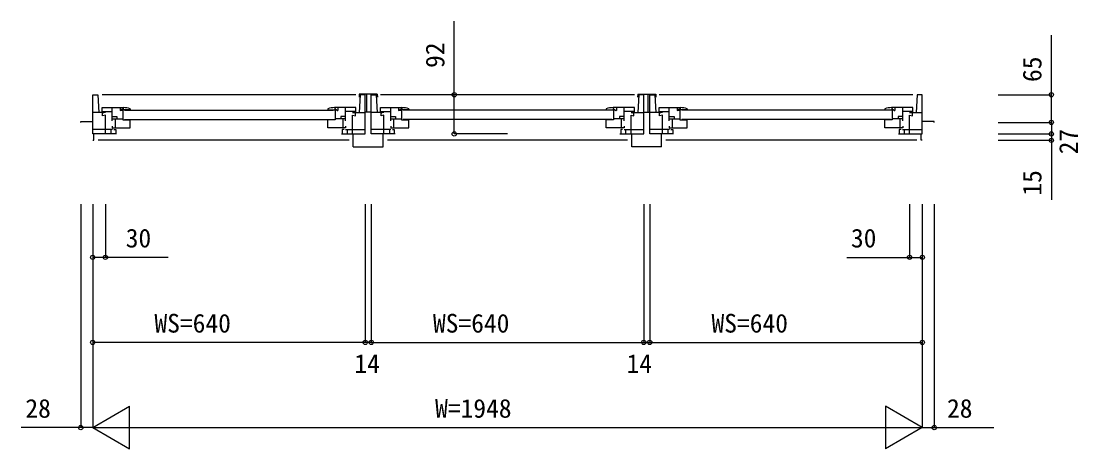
# Model space of a CAD drawing. Units: millimetres, scale not verified. Extents: x -13750 to 13750, y -10000 to 10000.
# Drawn here: x -5758 to -3277, y 3251 to 4256 of the extents above; entities that cross this region are included whole.
import ezdxf
from ezdxf.enums import TextEntityAlignment as Align

# ---------------------------------------------------------------- set-up
doc = ezdxf.new("R2010")
doc.units = ezdxf.units.MM
doc.header["$LTSCALE"] = 50
doc.layers.add('0-2_YKK_B1', color=4, linetype='Continuous')
doc.layers.add('0-6_YKK_N1', color=2, linetype='Continuous')
doc.styles.add('ＭＳ ゴシック', font='')
doc.styles.get('ＭＳ ゴシック').set_extended_font_data('MS Gothic')

msp = doc.modelspace()

# ---------------------------------------------------------------- linework, layer by layer
at = {"layer": '0-2_YKK_B1'}
for p, q in [((-5590, 3991.45), (-5590, 4083.45)), ((-4972, 4083.45), (-5568, 4083.45)), ((-4964, 4085.15), (-4964.61, 4078.15)), ((-4962, 4083.45), (-4964.2, 4041.45)), ((-4922, 4085.15), (-4964, 4085.15)), ((-4950, 4083.45), (-4962, 4083.45)), ((-4950, 3991.45), (-4950, 4083.45)), ((-4946.4, 4042.45), (-4946.4, 4085.15)), ((-4936, 3991.45), (-4936, 4083.45)), ((-4936, 4083.45), (-4924, 4083.45)), ((-4924, 4083.45), (-4921.8, 4041.45)), ((-4922, 4085.15), (-4921.39, 4078.15)), ((-4318, 4083.45), (-4914, 4083.45)), ((-4310, 4085.15), (-4310.61, 4078.15)), ((-4308, 4083.45), (-4310.2, 4041.45)), ((-4310, 4085.15), (-4268, 4085.15)), ((-4296, 4083.45), (-4308, 4083.45)), ((-4296, 3991.45), (-4296, 4083.45)), ((-4285.6, 4042.45), (-4285.6, 4085.15)), ((-4282, 3991.45), (-4282, 4083.45)), ((-4282, 4083.45), (-4270, 4083.45)), ((-4270, 4083.45), (-4267.8, 4041.45)), ((-4268, 4085.15), (-4267.39, 4078.15)), ((-3664, 4083.45), (-4260, 4083.45)), ((-3654, 4083.45), (-3656.2, 4041.45)), ((-3642, 4083.45), (-3654, 4083.45)), ((-3642, 3991.45), (-3642, 4083.45)), ((-5568, 4043.58), (-5568, 4053.45)), ((-5544, 4022.45), (-5544, 4053.45)), ((-5525.8, 4053.45), (-5525.8, 4046.25)), ((-5524.5, 4046.25), (-5525.5, 4046.25)), ((-5524, 4046.75), (-5524.5, 4046.25)), ((-5523.8, 4047.15), (-5524, 4046.75)), ((-5521.5, 4048.95), (-5523.8, 4047.15)), ((-5518.8, 4048.95), (-5521.5, 4048.95)), ((-5519, 4053.25), (-5518, 4053.25)), ((-5517.8, 4048.25), (-5518.8, 4048.95)), ((-5518.3, 4053.25), (-5518.3, 4048.6)), ((-5515, 4047.45), (-5025, 4047.45)), ((-5022.2, 4048.25), (-5021.2, 4048.95)), ((-5021, 4053.25), (-5022, 4053.25)), ((-5021.7, 4053.25), (-5021.7, 4048.6)), ((-5021.2, 4048.95), (-5018.5, 4048.95)), ((-5018.5, 4048.95), (-5016.2, 4047.15)), ((-5016.2, 4047.15), (-5016, 4046.75)), ((-5016, 4046.75), (-5015.5, 4046.25)), ((-5015.5, 4046.25), (-5014.5, 4046.25)), ((-5014.2, 4053.45), (-5014.2, 4046.25)), ((-4996, 4022.45), (-4996, 4053.45)), ((-4972, 4043.58), (-4972, 4053.45)), ((-4914, 4043.58), (-4914, 4053.45)), ((-4890, 4022.45), (-4890, 4053.45)), ((-4871.8, 4053.45), (-4871.8, 4046.25)), ((-4870.5, 4046.25), (-4871.5, 4046.25)), ((-4870, 4046.75), (-4870.5, 4046.25)), ((-4869.8, 4047.15), (-4870, 4046.75)), ((-4867.5, 4048.95), (-4869.8, 4047.15)), ((-4864.8, 4048.95), (-4867.5, 4048.95)), ((-4865, 4053.25), (-4864, 4053.25)), ((-4863.8, 4048.25), (-4864.8, 4048.95)), ((-4864.3, 4053.25), (-4864.3, 4048.6)), ((-4371, 4047.45), (-4861, 4047.45)), ((-4368.2, 4048.25), (-4367.2, 4048.95)), ((-4367, 4053.25), (-4368, 4053.25)), ((-4367.7, 4053.25), (-4367.7, 4048.6)), ((-4367.2, 4048.95), (-4364.5, 4048.95)), ((-4364.5, 4048.95), (-4362.2, 4047.15)), ((-4362.2, 4047.15), (-4362, 4046.75)), ((-4362, 4046.75), (-4361.5, 4046.25)), ((-4361.5, 4046.25), (-4360.5, 4046.25)), ((-4360.2, 4053.45), (-4360.2, 4046.25)), ((-4342, 4022.45), (-4342, 4053.45)), ((-4318, 4043.58), (-4318, 4053.45)), ((-4260, 4043.58), (-4260, 4053.45)), ((-4236, 4022.45), (-4236, 4053.45)), ((-4217.8, 4053.45), (-4217.8, 4046.25)), ((-4216.5, 4046.25), (-4217.5, 4046.25)), ((-4216, 4046.75), (-4216.5, 4046.25)), ((-4215.8, 4047.15), (-4216, 4046.75)), ((-4213.5, 4048.95), (-4215.8, 4047.15)), ((-4210.8, 4048.95), (-4213.5, 4048.95)), ((-4211, 4053.25), (-4210, 4053.25)), ((-4209.8, 4048.25), (-4210.8, 4048.95)), ((-4210.3, 4053.25), (-4210.3, 4048.6)), ((-3717, 4047.45), (-4207, 4047.45)), ((-3714.2, 4048.25), (-3713.2, 4048.95)), ((-3713, 4053.25), (-3714, 4053.25)), ((-3713.7, 4053.25), (-3713.7, 4048.6)), ((-3713.2, 4048.95), (-3710.5, 4048.95)), ((-3710.5, 4048.95), (-3708.2, 4047.15)), ((-3708.2, 4047.15), (-3708, 4046.75)), ((-3708, 4046.75), (-3707.5, 4046.25)), ((-3707.5, 4046.25), (-3706.5, 4046.25)), ((-3706.2, 4053.45), (-3706.2, 4046.25)), ((-3688, 4022.45), (-3688, 4053.45)), ((-3664, 4043.58), (-3664, 4053.45)), ((-5618, 4020.95), (-5590, 4020.95)), ((-5618, 4018.45), (-5618, 4020.95)), ((-5560, 4041.45), (-5590, 4041.45)), ((-5568.08, 4043.45), (-5568, 4043.58)), ((-5564.66, 4040.54), (-5568.08, 4043.45)), ((-5568, 4044.45), (-5544, 4044.45)), ((-5566.8, 4034.25), (-5566.8, 4041.45)), ((-5560, 4035.45), (-5566.8, 4034.25)), ((-5560, 3991.45), (-5560, 4035.45)), ((-5544, 4032.05), (-5533, 4032.05)), ((-5544, 4027.25), (-5519, 4027.25)), ((-5537.3, 4027.25), (-5537.3, 4005.45)), ((-5533, 4032.05), (-5533, 4027.25)), ((-5519, 4024.45), (-5502, 4024.45)), ((-5515, 4025.45), (-5025, 4025.45)), ((-5502, 4005.45), (-5502, 4025.45)), ((-5038, 4005.45), (-5038, 4025.45)), ((-5021, 4024.45), (-5038, 4024.45)), ((-4996, 4027.25), (-5021, 4027.25)), ((-5007, 4032.05), (-5007, 4027.25)), ((-4996, 4032.05), (-5007, 4032.05)), ((-5002.7, 4027.25), (-5002.7, 4005.45)), ((-4972, 4044.45), (-4996, 4044.45)), ((-4980, 4041.45), (-4950, 4041.45)), ((-4980, 3991.45), (-4980, 4035.45)), ((-4980, 4035.45), (-4973.2, 4034.25)), ((-4975.34, 4040.54), (-4971.92, 4043.45)), ((-4973.2, 4034.25), (-4973.2, 4041.45)), ((-4971.92, 4043.45), (-4972, 4043.58)), ((-4936, 4042.45), (-4950, 4042.45)), ((-4906, 4041.45), (-4936, 4041.45)), ((-4914.08, 4043.45), (-4914, 4043.58)), ((-4910.66, 4040.54), (-4914.08, 4043.45)), ((-4914, 4044.45), (-4890, 4044.45)), ((-4912.8, 4034.25), (-4912.8, 4041.45)), ((-4906, 4035.45), (-4912.8, 4034.25)), ((-4906, 3991.45), (-4906, 4035.45)), ((-4890, 4032.05), (-4879, 4032.05)), ((-4890, 4027.25), (-4865, 4027.25)), ((-4883.3, 4027.25), (-4883.3, 4005.45)), ((-4879, 4032.05), (-4879, 4027.25)), ((-4865, 4024.45), (-4848, 4024.45)), ((-4371, 4025.45), (-4861, 4025.45)), ((-4848, 4005.45), (-4848, 4025.45)), ((-4384, 4005.45), (-4384, 4025.45)), ((-4367, 4024.45), (-4384, 4024.45)), ((-4342, 4027.25), (-4367, 4027.25)), ((-4353, 4032.05), (-4353, 4027.25)), ((-4342, 4032.05), (-4353, 4032.05)), ((-4348.7, 4027.25), (-4348.7, 4005.45)), ((-4318, 4044.45), (-4342, 4044.45)), ((-4326, 4041.45), (-4296, 4041.45)), ((-4326, 3991.45), (-4326, 4035.45)), ((-4326, 4035.45), (-4319.2, 4034.25)), ((-4321.34, 4040.54), (-4317.92, 4043.45)), ((-4319.2, 4034.25), (-4319.2, 4041.45)), ((-4317.92, 4043.45), (-4318, 4043.58)), ((-4296, 4042.45), (-4282, 4042.45)), ((-4252, 4041.45), (-4282, 4041.45)), ((-4260.08, 4043.45), (-4260, 4043.58)), ((-4256.66, 4040.54), (-4260.08, 4043.45)), ((-4260, 4044.45), (-4236, 4044.45)), ((-4258.8, 4034.25), (-4258.8, 4041.45)), ((-4252, 4035.45), (-4258.8, 4034.25)), ((-4252, 3991.45), (-4252, 4035.45)), ((-4236, 4032.05), (-4225, 4032.05)), ((-4236, 4027.25), (-4211, 4027.25)), ((-4229.3, 4027.25), (-4229.3, 4005.45)), ((-4225, 4032.05), (-4225, 4027.25)), ((-4211, 4024.45), (-4194, 4024.45)), ((-3717, 4025.45), (-4207, 4025.45)), ((-4194, 4005.45), (-4194, 4025.45)), ((-3730, 4005.45), (-3730, 4025.45)), ((-3713, 4024.45), (-3730, 4024.45)), ((-3688, 4027.25), (-3713, 4027.25)), ((-3699, 4032.05), (-3699, 4027.25)), ((-3688, 4032.05), (-3699, 4032.05)), ((-3694.7, 4027.25), (-3694.7, 4005.45)), ((-3664, 4044.45), (-3688, 4044.45)), ((-3672, 4041.45), (-3642, 4041.45)), ((-3672, 3991.45), (-3672, 4035.45)), ((-3672, 4035.45), (-3665.2, 4034.25)), ((-3667.34, 4040.54), (-3663.92, 4043.45)), ((-3665.2, 4034.25), (-3665.2, 4041.45)), ((-3663.92, 4043.45), (-3664, 4043.58)), ((-3614, 4020.95), (-3642, 4020.95)), ((-3614, 4018.45), (-3614, 4020.95)), ((-5543.8, 4001.45), (-5590, 4001.45)), ((-5547.4, 4001.45), (-5547.4, 3991.45)), ((-5544, 4009.45), (-5544, 4005.45)), ((-5544, 4005.45), (-5502, 4005.45)), ((-5540.3, 4001.45), (-5536, 4001.45)), ((-5536, 4001.45), (-5536, 3991.45)), ((-4996, 4005.45), (-5038, 4005.45)), ((-5004, 4001.45), (-5004, 3991.45)), ((-4999.7, 4001.45), (-5004, 4001.45)), ((-4996.2, 4001.45), (-4950, 4001.45)), ((-4996, 4009.45), (-4996, 4005.45)), ((-4992.6, 4001.45), (-4992.6, 3991.45)), ((-4889.8, 4001.45), (-4936, 4001.45)), ((-4893.4, 4001.45), (-4893.4, 3991.45)), ((-4890, 4009.45), (-4890, 4005.45)), ((-4890, 4005.45), (-4848, 4005.45)), ((-4886.3, 4001.45), (-4882, 4001.45)), ((-4882, 4001.45), (-4882, 3991.45)), ((-4342, 4005.45), (-4384, 4005.45)), ((-4350, 4001.45), (-4350, 3991.45)), ((-4345.7, 4001.45), (-4350, 4001.45)), ((-4342.2, 4001.45), (-4296, 4001.45)), ((-4342, 4009.45), (-4342, 4005.45)), ((-4338.6, 4001.45), (-4338.6, 3991.45)), ((-4235.8, 4001.45), (-4282, 4001.45)), ((-4239.4, 4001.45), (-4239.4, 3991.45)), ((-4236, 4009.45), (-4236, 4005.45)), ((-4236, 4005.45), (-4194, 4005.45)), ((-4232.3, 4001.45), (-4228, 4001.45)), ((-4228, 4001.45), (-4228, 3991.45)), ((-3688, 4005.45), (-3730, 4005.45)), ((-3696, 4001.45), (-3696, 3991.45)), ((-3691.7, 4001.45), (-3696, 4001.45)), ((-3688.2, 4001.45), (-3642, 4001.45)), ((-3688, 4009.45), (-3688, 4005.45)), ((-3684.6, 4001.45), (-3684.6, 3991.45)), ((-5534, 3991.45), (-5590, 3991.45)), ((-5590, 3976.45), (-5587, 3976.45)), ((-5587, 3976.45), (-5587, 3991.45)), ((-4988, 3976.45), (-5577, 3976.45)), ((-5006, 3991.45), (-4950, 3991.45)), ((-4978, 3961.45), (-4978, 3991.45)), ((-4880, 3991.45), (-4936, 3991.45)), ((-4908, 3961.45), (-4908, 3991.45)), ((-4334, 3976.45), (-4898, 3976.45)), ((-4352, 3991.45), (-4296, 3991.45)), ((-4324, 3961.45), (-4324, 3991.45)), ((-4226, 3991.45), (-4282, 3991.45)), ((-4254, 3961.45), (-4254, 3991.45)), ((-3655, 3976.45), (-4244, 3976.45)), ((-3698, 3991.45), (-3642, 3991.45)), ((-3645, 3976.45), (-3645, 3991.45)), ((-3642, 3976.45), (-3645, 3976.45)), ((-4978, 3961.45), (-4908, 3961.45)), ((-4254, 3961.45), (-4324, 3961.45))]:
    msp.add_line(p, q, dxfattribs=at)
for points in [[(-5590, 4083.45), (-5578, 4083.45), (-5575.8, 4041.45)], [(-5568, 4053.45), (-5519, 4053.45), (-5519, 4050.85)], [(-5525.8, 4046.25), (-5519, 4047.45), (-5519, 4024.45)], [(-5502, 4050.35), (-5502, 4048.25), (-5517.8, 4048.25)], [(-5038, 4050.35), (-5038, 4048.25), (-5022.2, 4048.25)], [(-4972, 4053.45), (-5021, 4053.45), (-5021, 4050.85)], [(-5014.2, 4046.25), (-5021, 4047.45), (-5021, 4024.45)], [(-4914, 4053.45), (-4865, 4053.45), (-4865, 4050.85)], [(-4871.8, 4046.25), (-4865, 4047.45), (-4865, 4024.45)], [(-4848, 4050.35), (-4848, 4048.25), (-4863.8, 4048.25)], [(-4384, 4050.35), (-4384, 4048.25), (-4368.2, 4048.25)], [(-4318, 4053.45), (-4367, 4053.45), (-4367, 4050.85)], [(-4360.2, 4046.25), (-4367, 4047.45), (-4367, 4024.45)], [(-4260, 4053.45), (-4211, 4053.45), (-4211, 4050.85)], [(-4217.8, 4046.25), (-4211, 4047.45), (-4211, 4024.45)], [(-4194, 4050.35), (-4194, 4048.25), (-4209.8, 4048.25)], [(-3730, 4050.35), (-3730, 4048.25), (-3714.2, 4048.25)], [(-3664, 4053.45), (-3713, 4053.45), (-3713, 4050.85)], [(-3706.2, 4046.25), (-3713, 4047.45), (-3713, 4024.45)]]:
    msp.add_lwpolyline(points, dxfattribs=at)
for centre, start, end in [((-5518.08, 4007.22), 69.55253, 89.90081), ((-5021.92, 4007.22), 90.09919, 110.44747), ((-4864.08, 4007.22), 69.55253, 89.90081), ((-4367.92, 4007.22), 90.09919, 110.44747), ((-4210.08, 4007.22), 69.55253, 89.90081), ((-3713.92, 4007.22), 90.09919, 110.44747)]:
    msp.add_arc(centre, 46.03, start, end, dxfattribs=at)
at = {"layer": '0-6_YKK_N1'}
for p, q in [((-4616, 4083.45), (-4741, 4083.45)), ((-3464, 4083.45), (-3339, 4083.45)), ((-3339, 4018.45), (-3339, 3991.45)), ((-3464, 3991.45), (-3339, 3991.45)), ((-3339, 3991.45), (-3339, 3976.45)), ((-5618, 3826.45), (-5618, 3301.45)), ((-5590, 3826.45), (-5590, 3301.45)), ((-4296, 3826.45), (-4296, 3501.45)), ((-3642, 3826.45), (-3642, 3301.45)), ((-3614, 3826.45), (-3614, 3301.45)), ((-5412.43, 3701.45), (-5560, 3701.45)), ((-3819.57, 3701.45), (-3672, 3701.45)), ((-4936, 3501.45), (-4950, 3501.45)), ((-4296, 3501.45), (-4282, 3501.45)), ((-5590, 3301.45), (-5503.4, 3351.45)), ((-5503.4, 3251.45), (-5503.4, 3351.45)), ((-3642, 3301.45), (-3728.6, 3351.45)), ((-3728.6, 3351.45), (-3728.6, 3251.45)), ((-5590, 3301.45), (-3642, 3301.45)), ((-5590, 3301.45), (-5503.4, 3251.45)), ((-3642, 3301.45), (-3728.6, 3251.45))]:
    msp.add_line(p, q, dxfattribs=at)
for points in [[(-4616, 3991.45), (-4741, 3991.45), (-4741, 4083.45), (-4741, 4256.45)], [(-3464, 4018.45), (-3339, 4018.45), (-3339, 4083.45), (-3339, 4223.45)], [(-3464, 3976.45), (-3339, 3976.45), (-3339, 3836.45)], [(-5560, 3826.45), (-5560, 3701.45), (-5590, 3701.45)], [(-4950, 3826.45), (-4950, 3501.45), (-5590, 3501.45)], [(-4936, 3826.45), (-4936, 3501.45), (-4296, 3501.45)], [(-4282, 3826.45), (-4282, 3501.45), (-3642, 3501.45)], [(-3672, 3826.45), (-3672, 3701.45), (-3642, 3701.45)], [(-5590, 3301.45), (-5618, 3301.45), (-5758, 3301.45)], [(-3642, 3301.45), (-3614, 3301.45), (-3474, 3301.45)]]:
    msp.add_lwpolyline(points, dxfattribs=at)
for centre in [(-4741, 4083.45), (-3339, 4083.45), (-3339, 4018.45), (-4741, 3991.45), (-3339, 3991.45), (-3339, 3976.45), (-5590, 3701.45), (-5560, 3701.45), (-3672, 3701.45), (-3642, 3701.45), (-5590, 3501.45), (-4950, 3501.45), (-4936, 3501.45), (-4296, 3501.45), (-4282, 3501.45), (-3642, 3501.45), (-5618, 3301.45), (-3614, 3301.45)]:
    msp.add_circle(centre, 5, dxfattribs=at)

# ---------------------------------------------------------------- texts
at = {"layer": '0-6_YKK_N1', "style": 'ＭＳ ゴシック'}
for s, p in [('92', (-4751, 4146.45)), ('65', (-3349, 4113.45)), ('27', (-3263.54, 3943.45)), ('15', (-3349, 3846.45))]:
    msp.add_text(s, height=43.99, rotation=90, dxfattribs=at).set_placement(p, align=Align.BOTTOM_LEFT)
for s, p in [('30', (-5512.43, 3711.45)), ('30', (-3809.57, 3711.45)), ('WS=640', (-5445, 3511.45)), ('WS=640', (-4791, 3511.45)), ('WS=640', (-4137, 3511.45)), ('14', (-4975.59, 3416.61)), ('14', (-4336.41, 3416.61)), ('28', (-5748, 3311.45)), ('W=1948', (-4786, 3311.45)), ('28', (-3584, 3311.45))]:
    msp.add_text(s, height=43.99, dxfattribs=at).set_placement(p, align=Align.BOTTOM_LEFT)

doc.saveas('drawing.dxf')
